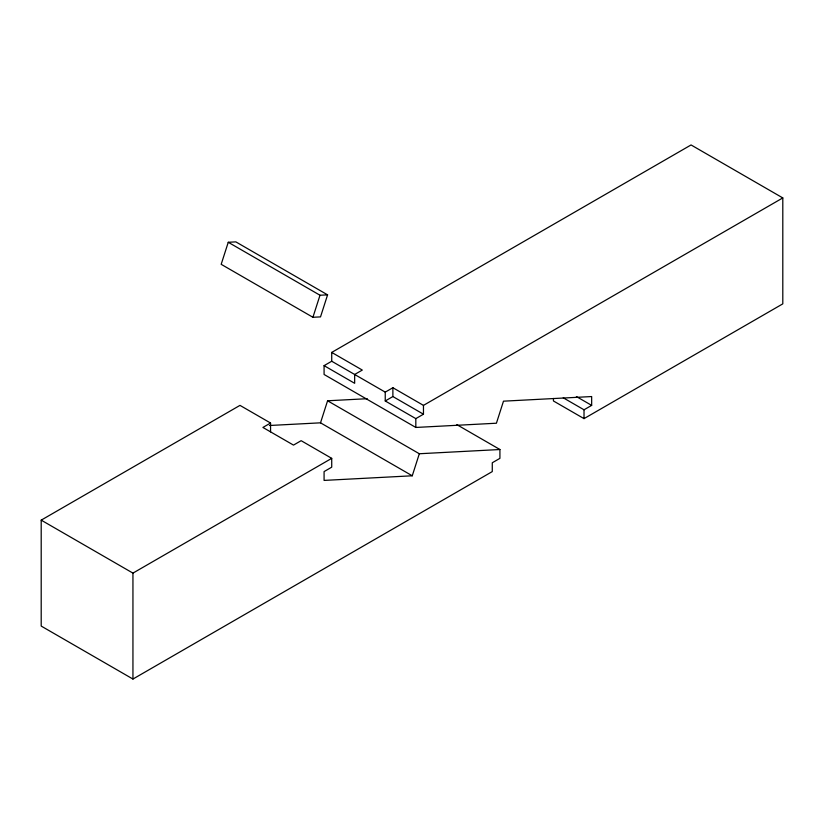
<?xml version="1.0" encoding="UTF-8"?>
<svg xmlns="http://www.w3.org/2000/svg" width="824" height="824" viewBox="0 0 824 824"><rect width="100%" height="100%" fill="white"/><g stroke="black" fill="none" stroke-linecap="round" stroke-linejoin="round"><path stroke-width="1.24" d="M228.258 242.277L221.182 264.319L312.924 317.281L320.515 316.89L327.581 294.848L235.839 241.875L228.258 242.277L320 295.239L327.581 294.848M312.924 317.281L320 295.239M269.397 425.503L320.515 422.825L327.581 400.783L367.236 398.703M270.56 423.031L262.918 427.45L293.498 445.104L301.141 440.686L331.722 458.35L331.722 467.177L324.079 471.586L324.079 480.413L412.257 475.788L419.323 453.746L499.921 449.523L499.921 458.35L492.278 462.758L492.278 471.586L132.942 679.048L41.2 626.075L41.2 520.14L239.98 405.377L270.56 423.031L270.56 431.858M563.266 397.817L584.02 409.796L591.663 405.377L591.663 396.55L503.485 401.175L496.419 423.217L415.821 427.45L324.079 374.477L324.079 365.65L331.722 361.242L331.722 352.414L691.058 144.952L782.8 197.925L782.8 303.86L584.02 418.623L553.44 400.969L553.44 398.445M331.722 361.242L385.241 392.131L392.883 387.723L423.464 405.377L782.8 197.925M385.241 392.131L385.241 400.969L392.883 396.55L423.464 414.204L423.464 405.377M41.2 520.14L132.942 573.113L331.722 458.35M385.241 400.969L415.821 418.623L423.464 414.204M576.378 396.55L591.663 405.377M331.722 352.414L362.303 370.069L354.66 374.477L354.66 383.304L324.079 365.65M456.815 424.628L499.921 449.523M327.581 400.783L419.323 453.746M320.515 422.825L412.257 475.788M584.02 409.796L584.02 418.623M415.821 418.623L415.821 427.45M392.883 387.723L392.883 396.55M132.942 573.113L132.942 679.048"/></g></svg>
